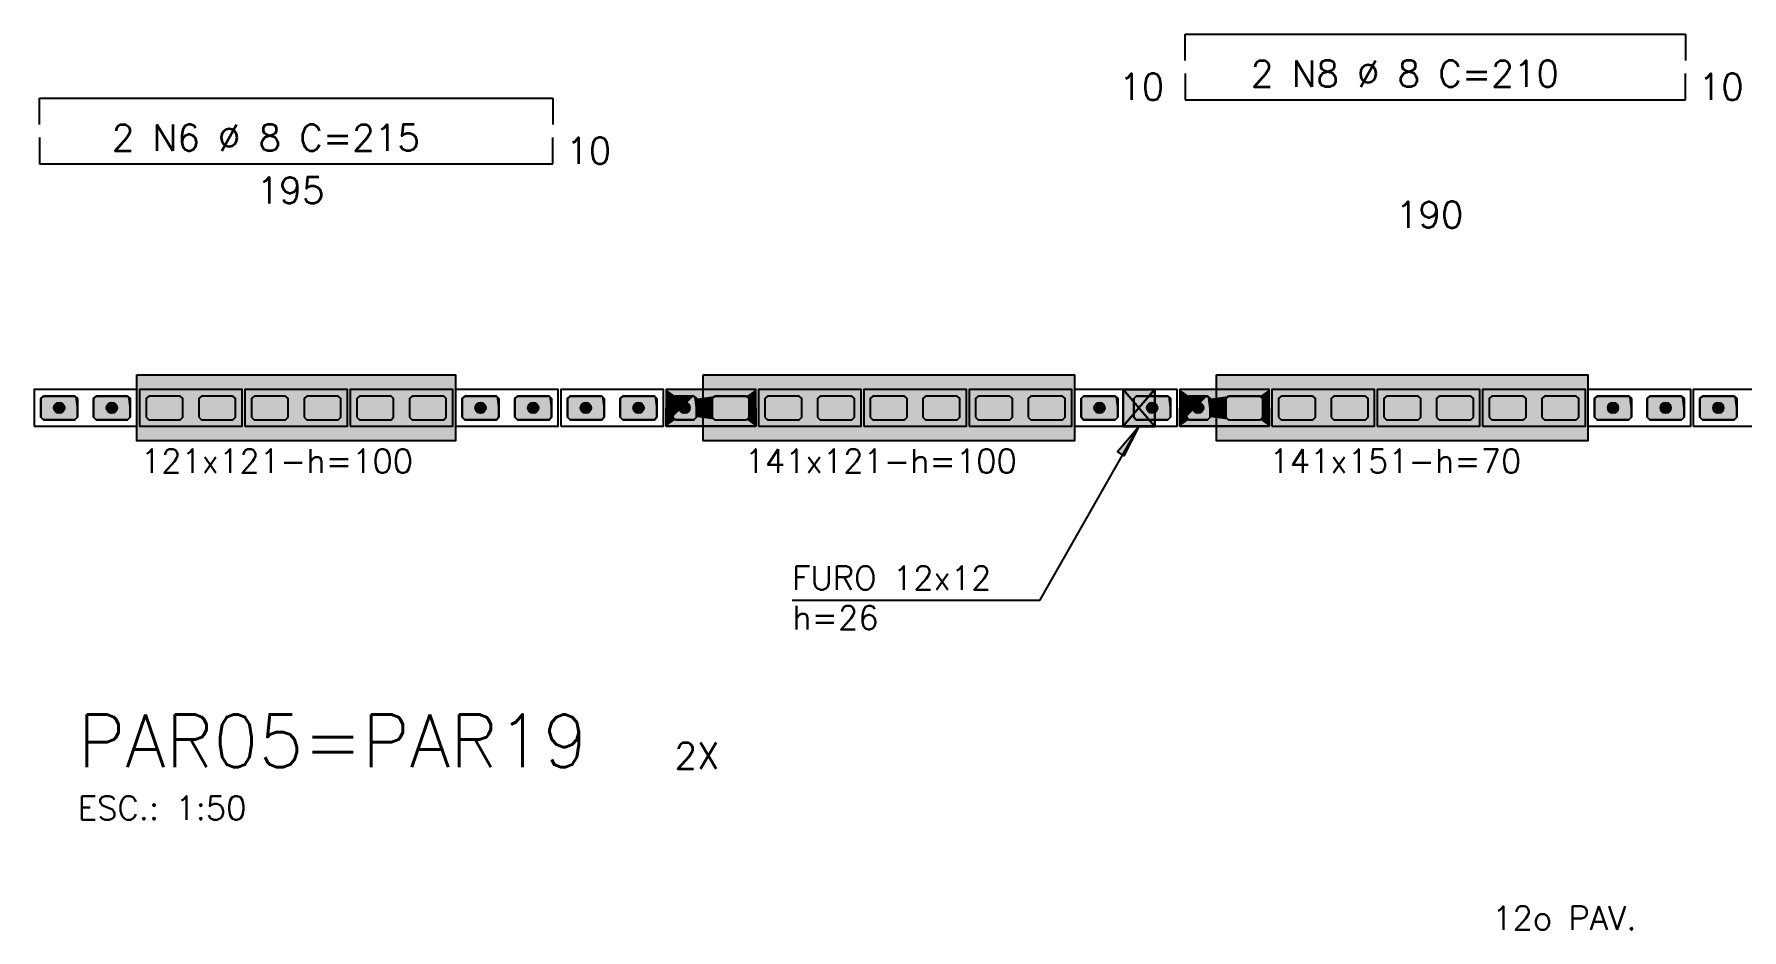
# Model space of a CAD drawing. Extents: x -2 to 121, y -2 to 61.
# Drawn here: x 18.22 to 31.19, y 36.16 to 42.97 of the extents above; entities that cross this region are included whole.
import ezdxf

# ---------------------------------------------------------------- set-up
doc = ezdxf.new("R2010")
doc.units = 0
doc.header["$MEASUREMENT"] = 0
for name, color, linetype in [('PENA_01', 1, 'CONTINUOUS'), ('PENA_02', 2, 'CONTINUOUS'), ('PENA_03', 3, 'CONTINUOUS'), ('PENA_05', 5, 'CONTINUOUS'), ('PENA_06', 6, 'CONTINUOUS'), ('PENA_09', 254, 'CONTINUOUS'), ('PENA_11', 252, 'CONTINUOUS'), ('PENA_21', 100, 'CONTINUOUS'), ('PENA_23', 50, 'CONTINUOUS')]:
    doc.layers.add(name, color=color, linetype=linetype)
doc.styles.get("Standard").update_dxf_attribs({"font": 'ROMANS.SHX'})

msp = doc.modelspace()

# ---------------------------------------------------------------- linework, layer by layer
at = {"layer": 'PENA_01', "linetype": 'Continuous'}
for points in [[(18.273315, 40.058164), (18.293315, 40.038164), (18.533315, 40.038164), (18.553315, 40.058164), (18.553315, 40.198164), (18.533315, 40.218164), (18.293315, 40.218164), (18.273315, 40.198164), (18.273315, 40.058164)], [(18.673315, 40.058164), (18.693315, 40.038164), (18.933315, 40.038164), (18.953315, 40.058164), (18.953315, 40.198164), (18.933315, 40.218164), (18.693315, 40.218164), (18.673315, 40.198164), (18.673315, 40.058164)], [(19.073315, 40.058164), (19.093315, 40.038164), (19.333315, 40.038164), (19.353315, 40.058164), (19.353315, 40.198164), (19.333315, 40.218164), (19.093315, 40.218164), (19.073315, 40.198164), (19.073315, 40.058164)], [(19.473315, 40.058164), (19.493315, 40.038164), (19.733315, 40.038164), (19.753315, 40.058164), (19.753315, 40.198164), (19.733315, 40.218164), (19.493315, 40.218164), (19.473315, 40.198164), (19.473315, 40.058164)], [(19.873315, 40.058164), (19.893315, 40.038164), (20.133315, 40.038164), (20.153315, 40.058164), (20.153315, 40.198164), (20.133315, 40.218164), (19.893315, 40.218164), (19.873315, 40.198164), (19.873315, 40.058164)], [(20.273315, 40.058164), (20.293315, 40.038164), (20.533315, 40.038164), (20.553315, 40.058164), (20.553315, 40.198164), (20.533315, 40.218164), (20.293315, 40.218164), (20.273315, 40.198164), (20.273315, 40.058164)], [(20.673315, 40.058164), (20.693315, 40.038164), (20.933315, 40.038164), (20.953315, 40.058164), (20.953315, 40.198164), (20.933315, 40.218164), (20.693315, 40.218164), (20.673315, 40.198164), (20.673315, 40.058164)], [(21.073315, 40.058164), (21.093315, 40.038164), (21.333315, 40.038164), (21.353315, 40.058164), (21.353315, 40.198164), (21.333315, 40.218164), (21.093315, 40.218164), (21.073315, 40.198164), (21.073315, 40.058164)], [(21.473315, 40.058164), (21.493315, 40.038164), (21.733315, 40.038164), (21.753315, 40.058164), (21.753315, 40.198164), (21.733315, 40.218164), (21.493315, 40.218164), (21.473315, 40.198164), (21.473315, 40.058164)], [(21.873315, 40.058164), (21.893315, 40.038164), (22.133315, 40.038164), (22.153315, 40.058164), (22.153315, 40.198164), (22.133315, 40.218164), (21.893315, 40.218164), (21.873315, 40.198164), (21.873315, 40.058164)], [(22.273315, 40.058164), (22.293315, 40.038164), (22.533315, 40.038164), (22.553315, 40.058164), (22.553315, 40.198164), (22.533315, 40.218164), (22.293315, 40.218164), (22.273315, 40.198164), (22.273315, 40.058164)], [(22.673315, 40.058164), (22.693315, 40.038164), (22.933315, 40.038164), (22.953315, 40.058164), (22.953315, 40.198164), (22.933315, 40.218164), (22.693315, 40.218164), (22.673315, 40.198164), (22.673315, 40.058164)], [(23.093315, 40.038164), (23.233315, 40.038164), (23.253315, 40.058164), (23.253315, 40.198164), (23.233315, 40.218164), (23.093315, 40.218164), (23.073315, 40.198164), (23.073315, 40.058164), (23.093315, 40.038164)], [(23.393315, 40.038164), (23.633315, 40.038164), (23.653315, 40.058164), (23.653315, 40.198164), (23.633315, 40.218164), (23.393315, 40.218164), (23.373315, 40.198164), (23.373315, 40.058164), (23.393315, 40.038164)], [(23.773315, 40.058164), (23.793315, 40.038164), (24.033315, 40.038164), (24.053315, 40.058164), (24.053315, 40.198164), (24.033315, 40.218164), (23.793315, 40.218164), (23.773315, 40.198164), (23.773315, 40.058164)], [(24.173315, 40.058164), (24.193315, 40.038164), (24.433315, 40.038164), (24.453315, 40.058164), (24.453315, 40.198164), (24.433315, 40.218164), (24.193315, 40.218164), (24.173315, 40.198164), (24.173315, 40.058164)], [(24.573315, 40.058164), (24.593315, 40.038164), (24.833315, 40.038164), (24.853315, 40.058164), (24.853315, 40.198164), (24.833315, 40.218164), (24.593315, 40.218164), (24.573315, 40.198164), (24.573315, 40.058164)], [(24.973315, 40.058164), (24.993315, 40.038164), (25.233315, 40.038164), (25.253315, 40.058164), (25.253315, 40.198164), (25.233315, 40.218164), (24.993315, 40.218164), (24.973315, 40.198164), (24.973315, 40.058164)], [(25.373315, 40.058164), (25.393315, 40.038164), (25.633315, 40.038164), (25.653315, 40.058164), (25.653315, 40.198164), (25.633315, 40.218164), (25.393315, 40.218164), (25.373315, 40.198164), (25.373315, 40.058164)], [(25.773315, 40.058164), (25.793315, 40.038164), (26.033315, 40.038164), (26.053315, 40.058164), (26.053315, 40.198164), (26.033315, 40.218164), (25.793315, 40.218164), (25.773315, 40.198164), (25.773315, 40.058164)], [(26.173315, 40.058164), (26.193315, 40.038164), (26.433315, 40.038164), (26.453315, 40.058164), (26.453315, 40.198164), (26.433315, 40.218164), (26.193315, 40.218164), (26.173315, 40.198164), (26.173315, 40.058164)], [(26.573315, 40.058164), (26.593315, 40.038164), (26.833315, 40.038164), (26.853315, 40.058164), (26.853315, 40.198164), (26.833315, 40.218164), (26.593315, 40.218164), (26.573315, 40.198164), (26.573315, 40.058164)], [(26.993315, 40.038164), (27.133315, 40.038164), (27.153315, 40.058164), (27.153315, 40.198164), (27.133315, 40.218164), (26.993315, 40.218164), (26.973315, 40.198164), (26.973315, 40.058164), (26.993315, 40.038164)], [(27.293315, 40.038164), (27.533315, 40.038164), (27.553315, 40.058164), (27.553315, 40.198164), (27.533315, 40.218164), (27.293315, 40.218164), (27.273315, 40.198164), (27.273315, 40.058164), (27.293315, 40.038164)], [(27.673315, 40.058164), (27.693315, 40.038164), (27.933315, 40.038164), (27.953315, 40.058164), (27.953315, 40.198164), (27.933315, 40.218164), (27.693315, 40.218164), (27.673315, 40.198164), (27.673315, 40.058164)], [(28.073315, 40.058164), (28.093315, 40.038164), (28.333315, 40.038164), (28.353315, 40.058164), (28.353315, 40.198164), (28.333315, 40.218164), (28.093315, 40.218164), (28.073315, 40.198164), (28.073315, 40.058164)], [(28.473315, 40.058164), (28.493315, 40.038164), (28.733315, 40.038164), (28.753315, 40.058164), (28.753315, 40.198164), (28.733315, 40.218164), (28.493315, 40.218164), (28.473315, 40.198164), (28.473315, 40.058164)], [(28.873315, 40.058164), (28.893315, 40.038164), (29.133315, 40.038164), (29.153315, 40.058164), (29.153315, 40.198164), (29.133315, 40.218164), (28.893315, 40.218164), (28.873315, 40.198164), (28.873315, 40.058164)], [(29.273315, 40.058164), (29.293315, 40.038164), (29.533315, 40.038164), (29.553315, 40.058164), (29.553315, 40.198164), (29.533315, 40.218164), (29.293315, 40.218164), (29.273315, 40.198164), (29.273315, 40.058164)], [(29.673315, 40.058164), (29.693315, 40.038164), (29.933315, 40.038164), (29.953315, 40.058164), (29.953315, 40.198164), (29.933315, 40.218164), (29.693315, 40.218164), (29.673315, 40.198164), (29.673315, 40.058164)], [(30.073315, 40.058164), (30.093315, 40.038164), (30.333315, 40.038164), (30.353315, 40.058164), (30.353315, 40.198164), (30.333315, 40.218164), (30.093315, 40.218164), (30.073315, 40.198164), (30.073315, 40.058164)], [(30.473315, 40.058164), (30.493315, 40.038164), (30.733315, 40.038164), (30.753315, 40.058164), (30.753315, 40.198164), (30.733315, 40.218164), (30.493315, 40.218164), (30.473315, 40.198164), (30.473315, 40.058164)], [(30.873315, 40.058164), (30.893315, 40.038164), (31.133315, 40.038164), (31.153315, 40.058164), (31.153315, 40.198164), (31.133315, 40.218164), (30.893315, 40.218164), (30.873315, 40.198164), (30.873315, 40.058164)]]:
    msp.add_lwpolyline(points, dxfattribs=at)
at = {"layer": 'PENA_02', "linetype": 'Continuous'}
for points in [[(18.223315, 39.988164), (19.003315, 39.988164), (19.003315, 40.268164), (18.223315, 40.268164), (18.223315, 39.988164)], [(19.023315, 39.988164), (19.803315, 39.988164), (19.803315, 40.268164), (19.023315, 40.268164), (19.023315, 39.988164)], [(19.823315, 39.988164), (20.603315, 39.988164), (20.603315, 40.268164), (19.823315, 40.268164), (19.823315, 39.988164)], [(20.623315, 39.988164), (21.403315, 39.988164), (21.403315, 40.268164), (20.623315, 40.268164), (20.623315, 39.988164)], [(21.423315, 39.988164), (22.203315, 39.988164), (22.203315, 40.268164), (21.423315, 40.268164), (21.423315, 39.988164)], [(22.223315, 39.988164), (23.003315, 39.988164), (23.003315, 40.268164), (22.223315, 40.268164), (22.223315, 39.988164)], [(23.023315, 39.988164), (23.703315, 39.988164), (23.703315, 40.268164), (23.023315, 40.268164), (23.023315, 39.988164)], [(23.723315, 39.988164), (24.503315, 39.988164), (24.503315, 40.268164), (23.723315, 40.268164), (23.723315, 39.988164)], [(24.523315, 39.988164), (25.303315, 39.988164), (25.303315, 40.268164), (24.523315, 40.268164), (24.523315, 39.988164)], [(25.323315, 39.988164), (26.103315, 39.988164), (26.103315, 40.268164), (25.323315, 40.268164), (25.323315, 39.988164)], [(26.123315, 39.988164), (26.903315, 39.988164), (26.903315, 40.268164), (26.123315, 40.268164), (26.123315, 39.988164)], [(26.923315, 39.988164), (27.603315, 39.988164), (27.603315, 40.268164), (26.923315, 40.268164), (26.923315, 39.988164)], [(27.623315, 39.988164), (28.403315, 39.988164), (28.403315, 40.268164), (27.623315, 40.268164), (27.623315, 39.988164)], [(28.423315, 39.988164), (29.203315, 39.988164), (29.203315, 40.268164), (28.423315, 40.268164), (28.423315, 39.988164)], [(29.223315, 39.988164), (30.003315, 39.988164), (30.003315, 40.268164), (29.223315, 40.268164), (29.223315, 39.988164)], [(30.023315, 39.988164), (30.803315, 39.988164), (30.803315, 40.268164), (30.023315, 40.268164), (30.023315, 39.988164)], [(30.823315, 39.988164), (31.603315, 39.988164), (31.603315, 40.268164), (30.823315, 40.268164), (30.823315, 39.988164)]]:
    msp.add_lwpolyline(points, dxfattribs=at)
at = {"layer": 'PENA_03', "linetype": 'Continuous'}
for p, q in [((26.492719, 40.268164), (26.732719, 39.988164)), ((26.732719, 40.268164), (26.492719, 39.988162)), ((26.733358, 40.268164), (26.493358, 39.988164)), ((26.733359, 39.987393), (26.493358, 40.268164)), ((26.493358, 40.268164), (26.733358, 39.988163)), ((26.733358, 40.268164), (26.493358, 39.988161)), ((25.860005, 38.665563), (26.613418, 39.987463)), ((25.860005, 38.665563), (23.980617, 38.665563))]:
    msp.add_line(p, q, dxfattribs=at)
for points in [[(18.553315, 40.058164), (18.533315, 40.038164), (18.293315, 40.038164), (18.273315, 40.058164), (18.273315, 40.198164), (18.293315, 40.218164), (18.533315, 40.218164), (18.553315, 40.198164), (18.553315, 40.058164)], [(18.953315, 40.058164), (18.933315, 40.038164), (18.693315, 40.038164), (18.673315, 40.058164), (18.673315, 40.198164), (18.693315, 40.218164), (18.933315, 40.218164), (18.953315, 40.198164), (18.953315, 40.058164)], [(21.753315, 40.058164), (21.733315, 40.038164), (21.493315, 40.038164), (21.473315, 40.058164), (21.473315, 40.198164), (21.493315, 40.218164), (21.733315, 40.218164), (21.753315, 40.198164), (21.753315, 40.058164)], [(22.153315, 40.058164), (22.133315, 40.038164), (21.893315, 40.038164), (21.873315, 40.058164), (21.873315, 40.198164), (21.893315, 40.218164), (22.133315, 40.218164), (22.153315, 40.198164), (22.153315, 40.058164)], [(22.553315, 40.058164), (22.533315, 40.038164), (22.293315, 40.038164), (22.273315, 40.058164), (22.273315, 40.198164), (22.293315, 40.218164), (22.533315, 40.218164), (22.553315, 40.198164), (22.553315, 40.058164)], [(22.953315, 40.058164), (22.933315, 40.038164), (22.693315, 40.038164), (22.673315, 40.058164), (22.673315, 40.198164), (22.693315, 40.218164), (22.933315, 40.218164), (22.953315, 40.198164), (22.953315, 40.058164)], [(23.233315, 40.218164), (23.253315, 40.198164), (23.253315, 40.058164), (23.233315, 40.038164), (23.093315, 40.038164), (23.073315, 40.058164), (23.073315, 40.198164), (23.093315, 40.218164), (23.233315, 40.218164)], [(26.453315, 40.058164), (26.433315, 40.038164), (26.193315, 40.038164), (26.173315, 40.058164), (26.173315, 40.198164), (26.193315, 40.218164), (26.433315, 40.218164), (26.453315, 40.198164), (26.453315, 40.058164)], [(26.492719, 40.268164), (26.732719, 40.268164), (26.732719, 39.988164), (26.492719, 39.988162), (26.492719, 40.268164)], [(26.493358, 40.268164), (26.733358, 40.268164), (26.733359, 39.987393), (26.493359, 39.987393), (26.493358, 40.268164)], [(26.493358, 40.268164), (26.733358, 40.268164), (26.733358, 39.988163), (26.493358, 39.988161), (26.493358, 40.268164)], [(26.853315, 40.058164), (26.833315, 40.038164), (26.593315, 40.038164), (26.573315, 40.058164), (26.573315, 40.198164), (26.593315, 40.218164), (26.833315, 40.218164), (26.853315, 40.198164), (26.853315, 40.058164)], [(27.133315, 40.218164), (27.153315, 40.198164), (27.153315, 40.058164), (27.133315, 40.038164), (26.993315, 40.038164), (26.973315, 40.058164), (26.973315, 40.198164), (26.993315, 40.218164), (27.133315, 40.218164)], [(30.353315, 40.058164), (30.333315, 40.038164), (30.093315, 40.038164), (30.073315, 40.058164), (30.073315, 40.198164), (30.093315, 40.218164), (30.333315, 40.218164), (30.353315, 40.198164), (30.353315, 40.058164)], [(30.753315, 40.058164), (30.733315, 40.038164), (30.493315, 40.038164), (30.473315, 40.058164), (30.473315, 40.198164), (30.493315, 40.218164), (30.733315, 40.218164), (30.753315, 40.198164), (30.753315, 40.058164)], [(31.153315, 40.058164), (31.133315, 40.038164), (30.893315, 40.038164), (30.873315, 40.058164), (30.873315, 40.198164), (30.893315, 40.218164), (31.133315, 40.218164), (31.153315, 40.198164), (31.153315, 40.058164)], [(26.613418, 39.987463), (26.498754, 39.763403), (26.450255, 39.795816), (26.613418, 39.987463)]]:
    msp.add_lwpolyline(points, dxfattribs=at)
for centre in [(18.413315, 40.128164), (18.813315, 40.128164), (21.613315, 40.128164), (22.013315, 40.128164), (22.413315, 40.128164), (22.813315, 40.128164), (23.163315, 40.128164), (26.313315, 40.128164), (26.713315, 40.128164), (27.063315, 40.128164), (30.213315, 40.128164), (30.613315, 40.128164), (31.013315, 40.128164)]:
    msp.add_circle(centre, 0.04, dxfattribs=at)
for points in [[(18.453315, 40.128164), (18.393315, 40.162805), (18.375728, 40.141845)], [(18.453315, 40.128164), (18.375728, 40.141845), (18.375728, 40.114483)], [(18.453315, 40.128164), (18.375728, 40.114483), (18.393315, 40.093523)], [(18.453315, 40.128164), (18.420261, 40.167556), (18.393315, 40.162805)], [(18.453315, 40.128164), (18.393315, 40.093523), (18.420261, 40.088772)], [(18.453315, 40.128164), (18.443957, 40.153876), (18.420261, 40.167556)], [(18.453315, 40.128164), (18.420261, 40.088772), (18.443957, 40.102453)], [(18.453315, 40.128164), (18.443957, 40.102453), (18.453315, 40.128164)], [(18.853315, 40.128164), (18.793315, 40.162805), (18.775728, 40.141845)], [(18.853315, 40.128164), (18.775728, 40.141845), (18.775728, 40.114483)], [(18.853315, 40.128164), (18.775728, 40.114483), (18.793315, 40.093523)], [(18.853315, 40.128164), (18.820261, 40.167556), (18.793315, 40.162805)], [(18.853315, 40.128164), (18.793315, 40.093523), (18.820261, 40.088772)], [(18.853315, 40.128164), (18.843957, 40.153876), (18.820261, 40.167556)], [(18.853315, 40.128164), (18.820261, 40.088772), (18.843957, 40.102453)], [(18.853315, 40.128164), (18.843957, 40.102453), (18.853315, 40.128164)], [(21.653315, 40.128164), (21.593315, 40.162805), (21.575728, 40.141845)], [(21.653315, 40.128164), (21.575728, 40.141845), (21.575728, 40.114483)], [(21.653315, 40.128164), (21.575728, 40.114483), (21.593315, 40.093523)], [(21.653315, 40.128164), (21.620261, 40.167556), (21.593315, 40.162805)], [(21.653315, 40.128164), (21.593315, 40.093523), (21.620261, 40.088772)], [(21.653315, 40.128164), (21.643957, 40.153876), (21.620261, 40.167556)], [(21.653315, 40.128164), (21.620261, 40.088772), (21.643957, 40.102453)], [(21.653315, 40.128164), (21.643957, 40.102453), (21.653315, 40.128164)], [(22.053315, 40.128164), (21.993315, 40.162805), (21.975728, 40.141845)], [(22.053315, 40.128164), (21.975728, 40.141845), (21.975728, 40.114483)], [(22.053315, 40.128164), (21.975728, 40.114483), (21.993315, 40.093523)], [(22.053315, 40.128164), (22.020261, 40.167556), (21.993315, 40.162805)], [(22.053315, 40.128164), (21.993315, 40.093523), (22.020261, 40.088772)], [(22.053315, 40.128164), (22.043957, 40.153876), (22.020261, 40.167556)], [(22.053315, 40.128164), (22.020261, 40.088772), (22.043957, 40.102453)], [(22.053315, 40.128164), (22.043957, 40.102453), (22.053315, 40.128164)], [(22.453315, 40.128164), (22.393315, 40.162805), (22.375728, 40.141845)], [(22.453315, 40.128164), (22.375728, 40.141845), (22.375728, 40.114483)], [(22.453315, 40.128164), (22.375728, 40.114483), (22.393315, 40.093523)], [(22.453315, 40.128164), (22.420261, 40.167556), (22.393315, 40.162805)], [(22.453315, 40.128164), (22.393315, 40.093523), (22.420261, 40.088772)], [(22.453315, 40.128164), (22.443957, 40.153876), (22.420261, 40.167556)], [(22.453315, 40.128164), (22.420261, 40.088772), (22.443957, 40.102453)], [(22.453315, 40.128164), (22.443957, 40.102453), (22.453315, 40.128164)], [(22.853315, 40.128164), (22.793315, 40.162805), (22.775728, 40.141845)], [(22.853315, 40.128164), (22.775728, 40.141845), (22.775728, 40.114483)], [(22.853315, 40.128164), (22.775728, 40.114483), (22.793315, 40.093523)], [(22.853315, 40.128164), (22.820261, 40.167556), (22.793315, 40.162805)], [(22.853315, 40.128164), (22.793315, 40.093523), (22.820261, 40.088772)], [(22.853315, 40.128164), (22.843957, 40.153876), (22.820261, 40.167556)], [(22.853315, 40.128164), (22.820261, 40.088772), (22.843957, 40.102453)], [(22.853315, 40.128164), (22.843957, 40.102453), (22.853315, 40.128164)], [(23.203315, 40.128164), (23.143315, 40.162805), (23.125728, 40.141845)], [(23.203315, 40.128164), (23.125728, 40.141845), (23.125728, 40.114483)], [(23.203315, 40.128164), (23.125728, 40.114483), (23.143315, 40.093523)], [(23.203315, 40.128164), (23.170261, 40.167556), (23.143315, 40.162805)], [(23.203315, 40.128164), (23.143315, 40.093523), (23.170261, 40.088772)], [(23.203315, 40.128164), (23.193957, 40.153876), (23.170261, 40.167556)], [(23.203315, 40.128164), (23.170261, 40.088772), (23.193957, 40.102453)], [(23.203315, 40.128164), (23.193957, 40.102453), (23.203315, 40.128164)], [(26.353315, 40.128164), (26.293315, 40.162805), (26.275728, 40.141845)], [(26.353315, 40.128164), (26.275728, 40.141845), (26.275728, 40.114483)], [(26.353315, 40.128164), (26.275728, 40.114483), (26.293315, 40.093523)], [(26.353315, 40.128164), (26.320261, 40.167556), (26.293315, 40.162805)], [(26.353315, 40.128164), (26.293315, 40.093523), (26.320261, 40.088772)], [(26.353315, 40.128164), (26.343957, 40.153876), (26.320261, 40.167556)], [(26.353315, 40.128164), (26.320261, 40.088772), (26.343957, 40.102453)], [(26.353315, 40.128164), (26.343957, 40.102453), (26.353315, 40.128164)], [(26.753315, 40.128164), (26.693315, 40.162805), (26.675728, 40.141845)], [(26.753315, 40.128164), (26.675728, 40.141845), (26.675728, 40.114483)], [(26.753315, 40.128164), (26.675728, 40.114483), (26.693315, 40.093523)], [(26.753315, 40.128164), (26.720261, 40.167556), (26.693315, 40.162805)], [(26.753315, 40.128164), (26.693315, 40.093523), (26.720261, 40.088772)], [(26.753315, 40.128164), (26.743957, 40.153876), (26.720261, 40.167556)], [(26.753315, 40.128164), (26.720261, 40.088772), (26.743957, 40.102453)], [(26.753315, 40.128164), (26.743957, 40.102453), (26.753315, 40.128164)], [(27.103315, 40.128164), (27.043315, 40.162805), (27.025728, 40.141845)], [(27.103315, 40.128164), (27.025728, 40.141845), (27.025728, 40.114483)], [(27.103315, 40.128164), (27.025728, 40.114483), (27.043315, 40.093523)], [(27.103315, 40.128164), (27.070261, 40.167556), (27.043315, 40.162805)], [(27.103315, 40.128164), (27.043315, 40.093523), (27.070261, 40.088772)], [(27.103315, 40.128164), (27.093957, 40.153876), (27.070261, 40.167556)], [(27.103315, 40.128164), (27.070261, 40.088772), (27.093957, 40.102453)], [(27.103315, 40.128164), (27.093957, 40.102453), (27.103315, 40.128164)], [(30.253315, 40.128164), (30.193315, 40.162805), (30.175728, 40.141845)], [(30.253315, 40.128164), (30.175728, 40.141845), (30.175728, 40.114483)], [(30.253315, 40.128164), (30.175728, 40.114483), (30.193315, 40.093523)], [(30.253315, 40.128164), (30.220261, 40.167556), (30.193315, 40.162805)], [(30.253315, 40.128164), (30.193315, 40.093523), (30.220261, 40.088772)], [(30.253315, 40.128164), (30.243957, 40.153876), (30.220261, 40.167556)], [(30.253315, 40.128164), (30.220261, 40.088772), (30.243957, 40.102453)], [(30.253315, 40.128164), (30.243957, 40.102453), (30.253315, 40.128164)], [(30.653315, 40.128164), (30.593315, 40.162805), (30.575728, 40.141845)], [(30.653315, 40.128164), (30.575728, 40.141845), (30.575728, 40.114483)], [(30.653315, 40.128164), (30.575728, 40.114483), (30.593315, 40.093523)], [(30.653315, 40.128164), (30.620261, 40.167556), (30.593315, 40.162805)], [(30.653315, 40.128164), (30.593315, 40.093523), (30.620261, 40.088772)], [(30.653315, 40.128164), (30.643957, 40.153876), (30.620261, 40.167556)], [(30.653315, 40.128164), (30.620261, 40.088772), (30.643957, 40.102453)], [(30.653315, 40.128164), (30.643957, 40.102453), (30.653315, 40.128164)], [(31.053315, 40.128164), (30.993315, 40.162805), (30.975728, 40.141845)], [(31.053315, 40.128164), (30.975728, 40.141845), (30.975728, 40.114483)], [(31.053315, 40.128164), (30.975728, 40.114483), (30.993315, 40.093523)], [(31.053315, 40.128164), (31.020261, 40.167556), (30.993315, 40.162805)], [(31.053315, 40.128164), (30.993315, 40.093523), (31.020261, 40.088772)], [(31.053315, 40.128164), (31.043957, 40.153876), (31.020261, 40.167556)], [(31.053315, 40.128164), (31.020261, 40.088772), (31.043957, 40.102453)], [(31.053315, 40.128164), (31.043957, 40.102453), (31.053315, 40.128164)], [(26.613418, 39.987463), (26.498754, 39.763403), (26.450255, 39.795816)], [(26.613418, 39.987463), (26.450255, 39.795816), (26.613418, 39.987463)]]:
    msp.add_solid(points, dxfattribs=at)
at = {"layer": 'PENA_05', "linetype": 'Continuous'}
for p, q in [((26.963315, 42.767422), (26.963315, 42.967422)), ((26.963315, 42.967422), (30.763315, 42.967422)), ((30.763315, 42.967422), (30.763315, 42.767422)), ((26.963315, 42.667422), (26.963315, 42.467422)), ((30.763315, 42.467422), (30.763315, 42.667422)), ((18.263315, 42.28152), (18.263315, 42.48152)), ((18.263315, 42.48152), (22.163315, 42.48152)), ((22.163315, 42.48152), (22.163315, 42.28152)), ((26.963315, 42.467422), (30.763315, 42.467422)), ((18.263315, 42.18152), (18.263315, 41.98152)), ((22.163315, 41.98152), (22.163315, 42.18152)), ((18.263315, 41.98152), (22.163315, 41.98152))]:
    msp.add_line(p, q, dxfattribs=at)
at = {"layer": 'PENA_09', "linetype": 'Continuous'}
for points in [[(26.613193, 40.127972), (26.733358, 40.268164), (26.493358, 40.268164), (26.613193, 40.127972)], [(26.493359, 39.988165), (26.613193, 40.127972), (26.493358, 40.268164), (26.493359, 39.988165)], [(26.733359, 39.987393), (26.733358, 40.268164), (26.613193, 40.127972), (26.733359, 39.987393)], [(26.613193, 40.127972), (26.493359, 39.988165), (26.493359, 39.987393), (26.733359, 39.987393), (26.613193, 40.127972)]]:
    msp.add_lwpolyline(points, dxfattribs=at)
for points in [[(26.613193, 40.127972), (26.733358, 40.268164), (26.493358, 40.268164)], [(26.613193, 40.127972), (26.493358, 40.268164), (26.613193, 40.127972)], [(26.493359, 39.988165), (26.613193, 40.127972), (26.493358, 40.268164)], [(26.493359, 39.988165), (26.493358, 40.268164), (26.493359, 39.988165)], [(26.733359, 39.987393), (26.733358, 40.268164), (26.613193, 40.127972)], [(26.613193, 40.127972), (26.493359, 39.988165), (26.493359, 39.988165)], [(26.613193, 40.127972), (26.493359, 39.988165), (26.733359, 39.987393)], [(26.733359, 39.987393), (26.613193, 40.127972), (26.733359, 39.987393)], [(26.613193, 40.127972), (26.733359, 39.987393), (26.613193, 40.127972)]]:
    msp.add_solid(points, dxfattribs=at)
at = {"layer": 'PENA_11', "linetype": 'Continuous'}
for points in [[(18.553315, 40.058164), (18.273315, 40.198164), (18.293315, 40.218164)], [(18.553315, 40.058164), (18.293315, 40.218164), (18.533315, 40.218164)], [(18.553315, 40.058164), (18.533315, 40.218164), (18.553315, 40.198164)], [(18.953315, 40.058164), (18.673315, 40.198164), (18.693315, 40.218164)], [(18.953315, 40.058164), (18.693315, 40.218164), (18.933315, 40.218164)], [(18.953315, 40.058164), (18.933315, 40.218164), (18.953315, 40.198164)], [(21.753315, 40.058164), (21.473315, 40.198164), (21.493315, 40.218164)], [(21.753315, 40.058164), (21.493315, 40.218164), (21.733315, 40.218164)], [(21.753315, 40.058164), (21.733315, 40.218164), (21.753315, 40.198164)], [(22.153315, 40.058164), (21.873315, 40.198164), (21.893315, 40.218164)], [(22.153315, 40.058164), (21.893315, 40.218164), (22.133315, 40.218164)], [(22.153315, 40.058164), (22.133315, 40.218164), (22.153315, 40.198164)], [(22.553315, 40.058164), (22.273315, 40.198164), (22.293315, 40.218164)], [(22.553315, 40.058164), (22.293315, 40.218164), (22.533315, 40.218164)], [(22.553315, 40.058164), (22.533315, 40.218164), (22.553315, 40.198164)], [(22.953315, 40.058164), (22.673315, 40.198164), (22.693315, 40.218164)], [(22.953315, 40.058164), (22.693315, 40.218164), (22.933315, 40.218164)], [(22.953315, 40.058164), (22.933315, 40.218164), (22.953315, 40.198164)], [(23.233315, 40.218164), (23.093315, 40.038164), (23.073315, 40.058164)], [(23.233315, 40.218164), (23.073315, 40.058164), (23.073315, 40.198164)], [(23.233315, 40.218164), (23.073315, 40.198164), (23.093315, 40.218164)], [(23.233315, 40.218164), (23.233315, 40.038164), (23.093315, 40.038164)], [(23.233315, 40.218164), (23.093315, 40.218164), (23.233315, 40.218164)], [(23.233315, 40.218164), (23.253315, 40.198164), (23.253315, 40.058164)], [(23.233315, 40.218164), (23.253315, 40.058164), (23.233315, 40.038164)], [(26.453315, 40.058164), (26.173315, 40.198164), (26.193315, 40.218164)], [(26.453315, 40.058164), (26.193315, 40.218164), (26.433315, 40.218164)], [(26.453315, 40.058164), (26.433315, 40.218164), (26.453315, 40.198164)], [(26.853315, 40.058164), (26.573315, 40.198164), (26.593315, 40.218164)], [(26.853315, 40.058164), (26.593315, 40.218164), (26.833315, 40.218164)], [(26.853315, 40.058164), (26.833315, 40.218164), (26.853315, 40.198164)], [(27.133315, 40.218164), (26.993315, 40.038164), (26.973315, 40.058164)], [(27.133315, 40.218164), (26.973315, 40.058164), (26.973315, 40.198164)], [(27.133315, 40.218164), (26.973315, 40.198164), (26.993315, 40.218164)], [(27.133315, 40.218164), (27.133315, 40.038164), (26.993315, 40.038164)], [(27.133315, 40.218164), (26.993315, 40.218164), (27.133315, 40.218164)], [(27.133315, 40.218164), (27.153315, 40.198164), (27.153315, 40.058164)], [(27.133315, 40.218164), (27.153315, 40.058164), (27.133315, 40.038164)], [(30.353315, 40.058164), (30.073315, 40.198164), (30.093315, 40.218164)], [(30.353315, 40.058164), (30.093315, 40.218164), (30.333315, 40.218164)], [(30.353315, 40.058164), (30.333315, 40.218164), (30.353315, 40.198164)], [(30.753315, 40.058164), (30.473315, 40.198164), (30.493315, 40.218164)], [(30.753315, 40.058164), (30.493315, 40.218164), (30.733315, 40.218164)], [(30.753315, 40.058164), (30.733315, 40.218164), (30.753315, 40.198164)], [(31.153315, 40.058164), (30.873315, 40.198164), (30.893315, 40.218164)], [(31.153315, 40.058164), (30.893315, 40.218164), (31.133315, 40.218164)], [(31.153315, 40.058164), (31.133315, 40.218164), (31.153315, 40.198164)], [(18.553315, 40.058164), (18.273315, 40.058164), (18.273315, 40.198164)], [(18.553315, 40.058164), (18.553315, 40.198164), (18.553315, 40.058164)], [(18.953315, 40.058164), (18.673315, 40.058164), (18.673315, 40.198164)], [(18.953315, 40.058164), (18.953315, 40.198164), (18.953315, 40.058164)], [(21.753315, 40.058164), (21.473315, 40.058164), (21.473315, 40.198164)], [(21.753315, 40.058164), (21.753315, 40.198164), (21.753315, 40.058164)], [(22.153315, 40.058164), (21.873315, 40.058164), (21.873315, 40.198164)], [(22.153315, 40.058164), (22.153315, 40.198164), (22.153315, 40.058164)], [(22.553315, 40.058164), (22.273315, 40.058164), (22.273315, 40.198164)], [(22.553315, 40.058164), (22.553315, 40.198164), (22.553315, 40.058164)], [(22.953315, 40.058164), (22.673315, 40.058164), (22.673315, 40.198164)], [(22.953315, 40.058164), (22.953315, 40.198164), (22.953315, 40.058164)], [(26.453315, 40.058164), (26.173315, 40.058164), (26.173315, 40.198164)], [(26.453315, 40.058164), (26.453315, 40.198164), (26.453315, 40.058164)], [(26.853315, 40.058164), (26.573315, 40.058164), (26.573315, 40.198164)], [(26.853315, 40.058164), (26.853315, 40.198164), (26.853315, 40.058164)], [(30.353315, 40.058164), (30.073315, 40.058164), (30.073315, 40.198164)], [(30.353315, 40.058164), (30.353315, 40.198164), (30.353315, 40.058164)], [(30.753315, 40.058164), (30.473315, 40.058164), (30.473315, 40.198164)], [(30.753315, 40.058164), (30.753315, 40.198164), (30.753315, 40.058164)], [(31.153315, 40.058164), (30.873315, 40.058164), (30.873315, 40.198164)], [(31.153315, 40.058164), (31.153315, 40.198164), (31.153315, 40.058164)], [(18.553315, 40.058164), (18.293315, 40.038164), (18.273315, 40.058164)], [(18.553315, 40.058164), (18.533315, 40.038164), (18.293315, 40.038164)], [(18.953315, 40.058164), (18.693315, 40.038164), (18.673315, 40.058164)], [(18.953315, 40.058164), (18.933315, 40.038164), (18.693315, 40.038164)], [(21.753315, 40.058164), (21.493315, 40.038164), (21.473315, 40.058164)], [(21.753315, 40.058164), (21.733315, 40.038164), (21.493315, 40.038164)], [(22.153315, 40.058164), (21.893315, 40.038164), (21.873315, 40.058164)], [(22.153315, 40.058164), (22.133315, 40.038164), (21.893315, 40.038164)], [(22.553315, 40.058164), (22.293315, 40.038164), (22.273315, 40.058164)], [(22.553315, 40.058164), (22.533315, 40.038164), (22.293315, 40.038164)], [(22.953315, 40.058164), (22.693315, 40.038164), (22.673315, 40.058164)], [(22.953315, 40.058164), (22.933315, 40.038164), (22.693315, 40.038164)], [(26.453315, 40.058164), (26.193315, 40.038164), (26.173315, 40.058164)], [(26.453315, 40.058164), (26.433315, 40.038164), (26.193315, 40.038164)], [(26.853315, 40.058164), (26.593315, 40.038164), (26.573315, 40.058164)], [(26.853315, 40.058164), (26.833315, 40.038164), (26.593315, 40.038164)], [(30.353315, 40.058164), (30.093315, 40.038164), (30.073315, 40.058164)], [(30.353315, 40.058164), (30.333315, 40.038164), (30.093315, 40.038164)], [(30.753315, 40.058164), (30.493315, 40.038164), (30.473315, 40.058164)], [(30.753315, 40.058164), (30.733315, 40.038164), (30.493315, 40.038164)], [(31.153315, 40.058164), (30.893315, 40.038164), (30.873315, 40.058164)], [(31.153315, 40.058164), (31.133315, 40.038164), (30.893315, 40.038164)]]:
    msp.add_solid(points, dxfattribs=at)
at = {"layer": 'PENA_21', "linetype": 'Continuous'}
for points in [[(23.023315, 40.128164), (23.073315, 40.128164), (23.073315, 40.198164), (23.093315, 40.218164), (23.233315, 40.218164), (23.253315, 40.198164), (23.253315, 40.128164), (23.373315, 40.128164), (23.373315, 40.198164), (23.393315, 40.218164), (23.633315, 40.218164), (23.653315, 40.198164), (23.653315, 40.128164), (23.703315, 40.128164), (23.703315, 40.268164), (23.023315, 40.268164), (23.023315, 40.128164)], [(26.923315, 40.128164), (26.973315, 40.128164), (26.973315, 40.198164), (26.993315, 40.218164), (27.133315, 40.218164), (27.153315, 40.198164), (27.153315, 40.128164), (27.273315, 40.128164), (27.273315, 40.198164), (27.293315, 40.218164), (27.533315, 40.218164), (27.553315, 40.198164), (27.553315, 40.128164), (27.603315, 40.128164), (27.603315, 40.268164), (26.923315, 40.268164), (26.923315, 40.128164)], [(23.023315, 40.128164), (23.073315, 40.128164), (23.073315, 40.058164), (23.093315, 40.038164), (23.233315, 40.038164), (23.253315, 40.058164), (23.253315, 40.128164), (23.373315, 40.128164), (23.373315, 40.058164), (23.393315, 40.038164), (23.633315, 40.038164), (23.653315, 40.058164), (23.653315, 40.128164), (23.703315, 40.128164), (23.703315, 39.988164), (23.023315, 39.988164), (23.023315, 40.128164)], [(26.923315, 40.128164), (26.973315, 40.128164), (26.973315, 40.058164), (26.993315, 40.038164), (27.133315, 40.038164), (27.153315, 40.058164), (27.153315, 40.128164), (27.273315, 40.128164), (27.273315, 40.058164), (27.293315, 40.038164), (27.533315, 40.038164), (27.553315, 40.058164), (27.553315, 40.128164), (27.603315, 40.128164), (27.603315, 39.988164), (26.923315, 39.988164), (26.923315, 40.128164)]]:
    msp.add_lwpolyline(points, dxfattribs=at)
for points in [[(23.703315, 40.268164), (23.023315, 40.268164), (23.093315, 40.218164)], [(23.023315, 40.268164), (23.023315, 40.128164), (23.073315, 40.128164)], [(23.023315, 40.268164), (23.073315, 40.128164), (23.073315, 40.198164)], [(23.023315, 40.268164), (23.073315, 40.198164), (23.093315, 40.218164)], [(23.703315, 40.268164), (23.093315, 40.218164), (23.233315, 40.218164)], [(23.703315, 40.268164), (23.233315, 40.218164), (23.253315, 40.198164)], [(23.703315, 40.268164), (23.253315, 40.198164), (23.393315, 40.218164)], [(23.253315, 40.198164), (23.373315, 40.198164), (23.393315, 40.218164)], [(23.703315, 40.268164), (23.393315, 40.218164), (23.633315, 40.218164)], [(23.703315, 40.268164), (23.633315, 40.218164), (23.653315, 40.198164)], [(23.703315, 40.268164), (23.653315, 40.198164), (23.703315, 40.128164)], [(27.603315, 40.268164), (26.923315, 40.268164), (26.993315, 40.218164)], [(26.923315, 40.268164), (26.923315, 40.128164), (26.973315, 40.128164)], [(26.923315, 40.268164), (26.973315, 40.128164), (26.973315, 40.198164)], [(26.923315, 40.268164), (26.973315, 40.198164), (26.993315, 40.218164)], [(27.603315, 40.268164), (26.993315, 40.218164), (27.133315, 40.218164)], [(27.603315, 40.268164), (27.133315, 40.218164), (27.153315, 40.198164)], [(27.603315, 40.268164), (27.153315, 40.198164), (27.293315, 40.218164)], [(27.153315, 40.198164), (27.273315, 40.198164), (27.293315, 40.218164)], [(27.603315, 40.268164), (27.293315, 40.218164), (27.533315, 40.218164)], [(27.603315, 40.268164), (27.533315, 40.218164), (27.553315, 40.198164)], [(27.603315, 40.268164), (27.553315, 40.198164), (27.603315, 40.128164)], [(23.023315, 39.988164), (23.023315, 40.128164), (23.073315, 40.128164)], [(23.023315, 39.988164), (23.073315, 40.128164), (23.073315, 40.058164)], [(23.253315, 40.198164), (23.253315, 40.128164), (23.373315, 40.128164)], [(23.253315, 40.198164), (23.373315, 40.128164), (23.373315, 40.198164)], [(23.253315, 40.058164), (23.253315, 40.128164), (23.373315, 40.128164)], [(23.253315, 40.058164), (23.373315, 40.128164), (23.373315, 40.058164)], [(23.703315, 40.128164), (23.653315, 40.198164), (23.653315, 40.128164)], [(23.703315, 39.988164), (23.653315, 40.058164), (23.703315, 40.128164)], [(23.703315, 40.128164), (23.653315, 40.058164), (23.653315, 40.128164)], [(26.923315, 39.988164), (26.923315, 40.128164), (26.973315, 40.128164)], [(26.923315, 39.988164), (26.973315, 40.128164), (26.973315, 40.058164)], [(27.153315, 40.198164), (27.153315, 40.128164), (27.273315, 40.128164)], [(27.153315, 40.198164), (27.273315, 40.128164), (27.273315, 40.198164)], [(27.153315, 40.058164), (27.153315, 40.128164), (27.273315, 40.128164)], [(27.153315, 40.058164), (27.273315, 40.128164), (27.273315, 40.058164)], [(27.603315, 40.128164), (27.553315, 40.198164), (27.553315, 40.128164)], [(27.603315, 39.988164), (27.553315, 40.058164), (27.603315, 40.128164)], [(27.603315, 40.128164), (27.553315, 40.058164), (27.553315, 40.128164)], [(23.023315, 39.988164), (23.073315, 40.058164), (23.093315, 40.038164)], [(23.703315, 39.988164), (23.023315, 39.988164), (23.093315, 40.038164)], [(23.703315, 39.988164), (23.093315, 40.038164), (23.233315, 40.038164)], [(23.703315, 39.988164), (23.233315, 40.038164), (23.253315, 40.058164)], [(23.703315, 39.988164), (23.253315, 40.058164), (23.393315, 40.038164)], [(23.253315, 40.058164), (23.373315, 40.058164), (23.393315, 40.038164)], [(23.703315, 39.988164), (23.393315, 40.038164), (23.633315, 40.038164)], [(23.703315, 39.988164), (23.633315, 40.038164), (23.653315, 40.058164)], [(26.923315, 39.988164), (26.973315, 40.058164), (26.993315, 40.038164)], [(27.603315, 39.988164), (26.923315, 39.988164), (26.993315, 40.038164)], [(27.603315, 39.988164), (26.993315, 40.038164), (27.133315, 40.038164)], [(27.603315, 39.988164), (27.133315, 40.038164), (27.153315, 40.058164)], [(27.603315, 39.988164), (27.153315, 40.058164), (27.293315, 40.038164)], [(27.153315, 40.058164), (27.273315, 40.058164), (27.293315, 40.038164)], [(27.603315, 39.988164), (27.293315, 40.038164), (27.533315, 40.038164)], [(27.603315, 39.988164), (27.533315, 40.038164), (27.553315, 40.058164)]]:
    msp.add_solid(points, dxfattribs=at)
at = {"layer": 'PENA_23', "linetype": 'Continuous'}
for points in [[(19.003315, 40.378164), (21.423315, 40.378164), (21.423315, 39.878164), (19.003315, 39.878164), (19.003315, 40.378164)], [(19.003315, 40.378164), (21.423315, 40.378164), (21.423315, 39.878164), (19.003315, 39.878164), (19.003315, 40.378164)], [(23.303315, 40.378164), (26.123315, 40.378164), (26.123315, 39.878164), (23.303315, 39.878164), (23.303315, 40.378164)], [(23.303315, 40.378164), (26.123315, 40.378164), (26.123315, 39.878164), (23.303315, 39.878164), (23.303315, 40.378164)], [(27.203315, 40.378164), (30.023315, 40.378164), (30.023315, 39.878164), (27.203315, 39.878164), (27.203315, 40.378164)], [(27.203315, 40.378164), (30.023315, 40.378164), (30.023315, 39.878164), (27.203315, 39.878164), (27.203315, 40.378164)]]:
    msp.add_lwpolyline(points, dxfattribs=at)
for points in [[(19.003315, 40.378164), (21.423315, 40.378164), (21.423315, 39.878164)], [(19.003315, 40.378164), (21.423315, 39.878164), (19.003315, 39.878164)], [(19.003315, 40.378164), (19.003315, 39.878164), (19.003315, 40.378164)], [(19.003315, 40.378164), (21.423315, 40.378164), (21.423315, 39.878164)], [(19.003315, 40.378164), (21.423315, 39.878164), (19.003315, 39.878164)], [(19.003315, 40.378164), (19.003315, 39.878164), (19.003315, 40.378164)], [(23.303315, 40.378164), (26.123315, 40.378164), (26.123315, 39.878164)], [(23.303315, 40.378164), (26.123315, 39.878164), (23.303315, 39.878164)], [(23.303315, 40.378164), (23.303315, 39.878164), (23.303315, 40.378164)], [(23.303315, 40.378164), (26.123315, 40.378164), (26.123315, 39.878164)], [(23.303315, 40.378164), (26.123315, 39.878164), (23.303315, 39.878164)], [(23.303315, 40.378164), (23.303315, 39.878164), (23.303315, 40.378164)], [(27.203315, 40.378164), (30.023315, 40.378164), (30.023315, 39.878164)], [(27.203315, 40.378164), (30.023315, 39.878164), (27.203315, 39.878164)], [(27.203315, 40.378164), (27.203315, 39.878164), (27.203315, 40.378164)], [(27.203315, 40.378164), (30.023315, 40.378164), (30.023315, 39.878164)], [(27.203315, 40.378164), (30.023315, 39.878164), (27.203315, 39.878164)], [(27.203315, 40.378164), (27.203315, 39.878164), (27.203315, 40.378164)]]:
    msp.add_solid(points, dxfattribs=at)

# ---------------------------------------------------------------- texts
at = {"layer": 'PENA_02', "linetype": 'Continuous'}
msp.add_text('2X', height=0.2, dxfattribs=at).set_placement((23.085504, 37.384513))
at = {"layer": 'PENA_03', "linetype": 'Continuous'}
for s, height, p in [('10', 0.2, (26.463315, 42.467422)), ('2 N8 %%c 8 C=210', 0.2, (27.463315, 42.567422)), ('10', 0.2, (30.863315, 42.467422)), ('2 N6 %%c 8 C=215', 0.2, (18.813315, 42.08152)), ('10', 0.2, (22.263315, 41.98152)), ('195', 0.2, (19.913315, 41.68152)), ('190', 0.2, (28.563315, 41.495636)), ('121x121-h=100', 0.18, (19.033339, 39.634291)), ('141x121-h=100', 0.18, (23.618574, 39.634291)), ('141x151-h=70', 0.18, (27.604289, 39.634291)), ('FURO 12x12', 0.18, (23.980473, 38.746342)), ('h=26', 0.18, (23.980915, 38.443901)), ('ESC.: 1:50', 0.18, (18.554905, 36.998397)), ('12o PAV.', 0.18, (29.296183, 36.162136))]:
    msp.add_text(s, height=height, dxfattribs=at).set_placement(p)
at = {"layer": 'PENA_06', "linetype": 'Continuous'}
msp.add_text('PAR05=PAR19', height=0.4, dxfattribs=at).set_placement((18.554905, 37.398397))

doc.saveas('drawing.dxf')
